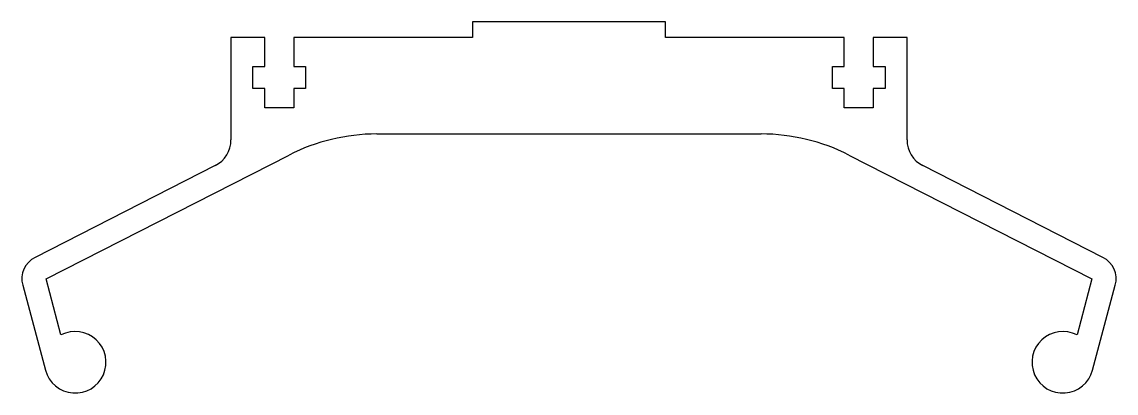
# Model space of a CAD drawing. Header units: millimetres. Extents: x -57 to 57, y -12 to 27.
import ezdxf

# ---------------------------------------------------------------- set-up
doc = ezdxf.new("R2010")
doc.units = ezdxf.units.MM
doc.layers.get('0').update_dxf_attribs({"linetype": 'CONTINUOUS'})

msp = doc.modelspace()

# ---------------------------------------------------------------- linework, layer by layer
for p, q in [((10, 26.6), (-10, 26.6)), ((-10, 26.6), (-10, 25)), ((10, 25), (10, 26.6)), ((-31.5, 25), (-35, 25)), ((-35, 25), (-35, 14.4)), ((-31.5, 22), (-31.5, 25)), ((-10, 25), (-28.5, 25)), ((-28.5, 25), (-28.5, 22)), ((28.5, 25), (10, 25)), ((28.5, 22), (28.5, 25)), ((35, 25), (31.5, 25)), ((31.5, 25), (31.5, 22)), ((35, 14.4), (35, 25)), ((-32.72, 19.7), (-32.72, 22)), ((-32.72, 22), (-31.5, 22)), ((-28.5, 22), (-27.27, 22)), ((-27.27, 22), (-27.27, 19.7)), ((27.27, 19.7), (27.27, 22)), ((27.27, 22), (28.5, 22)), ((31.5, 22), (32.73, 22)), ((32.73, 22), (32.73, 19.7)), ((-31.5, 19.7), (-32.72, 19.7)), ((-31.5, 17.7), (-31.5, 19.7)), ((-27.27, 19.7), (-28.5, 19.7)), ((-28.5, 19.7), (-28.5, 17.7)), ((28.5, 19.7), (27.27, 19.7)), ((28.5, 17.7), (28.5, 19.7)), ((32.73, 19.7), (31.5, 19.7)), ((31.5, 19.7), (31.5, 17.7)), ((-28.5, 17.7), (-31.5, 17.7)), ((31.5, 17.7), (28.5, 17.7)), ((-19.91, 15), (19.91, 15)), ((-54.15, 0), (-28.99, 12.82)), ((28.99, 12.82), (54.15, 0)), ((-36.64, 11.73), (-55.28, 2.23)), ((55.28, 2.23), (36.64, 11.73)), ((-52.6, -5.8), (-54.15, 0)), ((54.15, 0), (52.6, -5.8)), ((-56.56, -0.65), (-54.21, -9.45)), ((54.21, -9.45), (56.56, -0.65))]:
    msp.add_line(p, q)
for centre, radius, start, end in [((-19.91, -5), 20, 90, 116.9995), ((19.91, -5), 20, 63.0005, 90), ((-38, 14.4), 3, 296.9995, 360), ((38, 14.4), 3, 180, 243.0005), ((-54.15, 0), 2.5, 116.9995, 195), ((54.15, 0), 2.5, -15, 63.0005), ((-51.13, -8.62), 3.19, -165, 117.4661), ((51.13, -8.62), 3.19, 62.5339, 345)]:
    msp.add_arc(centre, radius, start, end)

doc.saveas('drawing.dxf')
